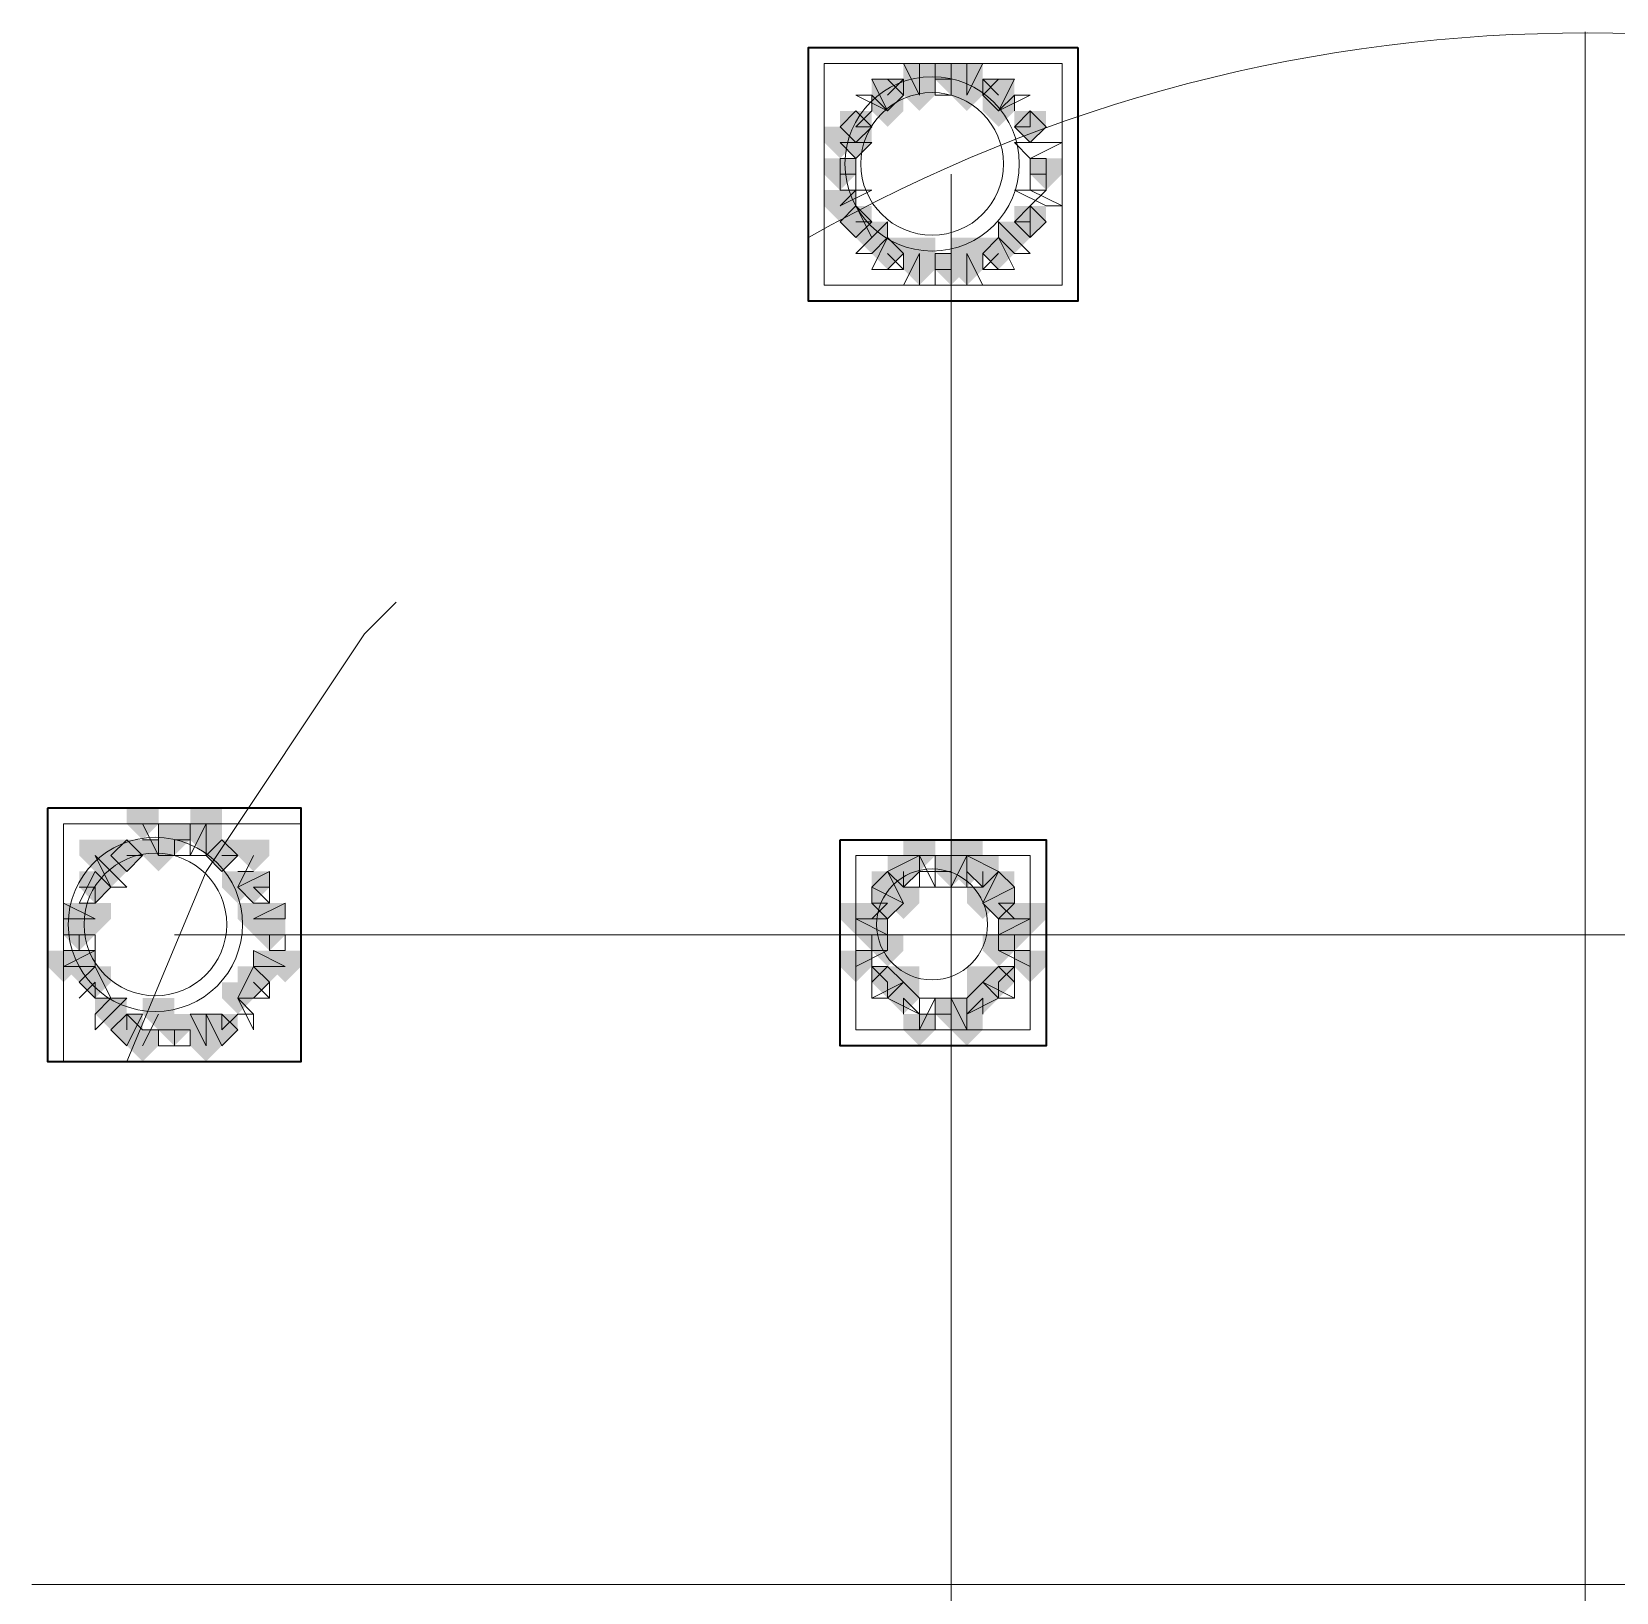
# Model space of a CAD drawing. Header units: millimetres. Extents: x 2315 to 4619, y 1334 to 1897.
# Drawn here: x 3578.02 to 3584.13, y 1541.67 to 1547.68 of the extents above; entities that cross this region are included whole.
import ezdxf

# ---------------------------------------------------------------- set-up
doc = ezdxf.new("R2010")
doc.units = ezdxf.units.MM
for name, color, linetype, true_color in [('PDF_10', 7, 'Continuous', 0x00b85c), ('PDF_AXIS', 7, 'Continuous', 0x00b85c), ('PDF_柱构件', 7, 'Continuous', 0x00b85c), ('PDF_转运站初步方案', 7, 'Continuous', 0x00b85c)]:
    doc.layers.add(name, color=color, linetype=linetype, true_color=true_color)
doc.layers.add('PDF_中心线层', color=1, linetype='Continuous')
doc.layers.add('PDF_粗实线层', color=7, linetype='Continuous')

msp = doc.modelspace()

# ---------------------------------------------------------------- hatches: boundary and pattern name
at = {"layer": 'PDF_10', "transparency": 33554559}
for points in [[(3581.5623, 1547.5601), (3581.5012, 1547.5601), (3581.5012, 1547.499), (3581.5623, 1547.4379), (3581.6234, 1547.499), (3581.6234, 1547.5601)], [(3581.5623, 1547.5601), (3581.5012, 1547.5601), (3581.5012, 1547.499), (3581.5623, 1547.4379), (3581.6234, 1547.499), (3581.6234, 1547.5601)], [(3581.318, 1547.499), (3581.2569, 1547.499), (3581.2569, 1547.4379), (3581.318, 1547.3768), (3581.3791, 1547.4379), (3581.3791, 1547.499)], [(3581.318, 1547.499), (3581.2569, 1547.499), (3581.2569, 1547.4379), (3581.318, 1547.3768), (3581.3791, 1547.4379), (3581.3791, 1547.499)], [(3581.7456, 1547.499), (3581.6845, 1547.499), (3581.6845, 1547.4379), (3581.7456, 1547.3768), (3581.8066, 1547.4379), (3581.8066, 1547.499)], [(3581.7456, 1547.499), (3581.6845, 1547.499), (3581.6845, 1547.4379), (3581.7456, 1547.3768), (3581.8066, 1547.4379), (3581.8066, 1547.499)], [(3581.1958, 1547.3768), (3581.1348, 1547.3768), (3581.1348, 1547.3157), (3581.1958, 1547.2547), (3581.2569, 1547.3157), (3581.2569, 1547.3768)], [(3581.1958, 1547.3768), (3581.1348, 1547.3768), (3581.1348, 1547.3157), (3581.1958, 1547.2547), (3581.2569, 1547.3157), (3581.2569, 1547.3768)], [(3581.8677, 1547.3768), (3581.8066, 1547.3768), (3581.8066, 1547.3157), (3581.8677, 1547.2547), (3581.9288, 1547.3157), (3581.9288, 1547.3768)], [(3581.8677, 1547.3768), (3581.8066, 1547.3768), (3581.8066, 1547.3157), (3581.8677, 1547.2547), (3581.9288, 1547.3157), (3581.9288, 1547.3768)], [(3581.1348, 1547.1936), (3581.0737, 1547.1936), (3581.0737, 1547.1325), (3581.1348, 1547.0714), (3581.1958, 1547.1325), (3581.1958, 1547.1936)], [(3581.1348, 1547.1936), (3581.0737, 1547.1936), (3581.0737, 1547.1325), (3581.1348, 1547.0714), (3581.1958, 1547.1325), (3581.1958, 1547.1936)], [(3581.9288, 1547.1936), (3581.8677, 1547.1936), (3581.8677, 1547.1325), (3581.9288, 1547.0714), (3581.9899, 1547.1325), (3581.9899, 1547.1936)], [(3581.9288, 1547.1936), (3581.8677, 1547.1936), (3581.8677, 1547.1325), (3581.9288, 1547.0714), (3581.9899, 1547.1325), (3581.9899, 1547.1936)], [(3581.1958, 1547.0103), (3581.1348, 1547.0103), (3581.1348, 1546.9493), (3581.1958, 1546.8882), (3581.2569, 1546.9493), (3581.2569, 1547.0103)], [(3581.1958, 1547.0103), (3581.1348, 1547.0103), (3581.1348, 1546.9493), (3581.1958, 1546.8882), (3581.2569, 1546.9493), (3581.2569, 1547.0103)], [(3581.8677, 1547.0103), (3581.8066, 1547.0103), (3581.8066, 1546.9493), (3581.8677, 1546.8882), (3581.9288, 1546.9493), (3581.9288, 1547.0103)], [(3581.8677, 1547.0103), (3581.8066, 1547.0103), (3581.8066, 1546.9493), (3581.8677, 1546.8882), (3581.9288, 1546.9493), (3581.9288, 1547.0103)], [(3581.318, 1546.8882), (3581.2569, 1546.8882), (3581.2569, 1546.8271), (3581.318, 1546.766), (3581.3791, 1546.8271), (3581.3791, 1546.8882)], [(3581.318, 1546.8882), (3581.2569, 1546.8882), (3581.2569, 1546.8271), (3581.318, 1546.766), (3581.3791, 1546.8271), (3581.3791, 1546.8882)], [(3581.7456, 1546.8882), (3581.6845, 1546.8882), (3581.6845, 1546.8271), (3581.7456, 1546.766), (3581.8066, 1546.8271), (3581.8066, 1546.8882)], [(3581.7456, 1546.8882), (3581.6845, 1546.8882), (3581.6845, 1546.8271), (3581.7456, 1546.766), (3581.8066, 1546.8271), (3581.8066, 1546.8882)], [(3581.5623, 1546.8271), (3581.5012, 1546.8271), (3581.5012, 1546.766), (3581.5623, 1546.7049), (3581.6234, 1546.766), (3581.6234, 1546.8271)], [(3581.5623, 1546.8271), (3581.5012, 1546.8271), (3581.5012, 1546.766), (3581.5623, 1546.7049), (3581.6234, 1546.766), (3581.6234, 1546.8271)], [(3581.5623, 1546.8271), (3581.5012, 1546.8271), (3581.5012, 1546.766), (3581.5623, 1546.7049), (3581.6234, 1546.766), (3581.6234, 1546.8271)], [(3578.5693, 1544.6282), (3578.5083, 1544.6282), (3578.5083, 1544.5671), (3578.5693, 1544.506), (3578.6304, 1544.5671), (3578.6304, 1544.6282)], [(3578.5693, 1544.6282), (3578.5083, 1544.6282), (3578.5083, 1544.5671), (3578.5693, 1544.506), (3578.6304, 1544.5671), (3578.6304, 1544.6282)], [(3578.3861, 1544.5671), (3578.325, 1544.5671), (3578.325, 1544.506), (3578.3861, 1544.4449), (3578.4472, 1544.506), (3578.4472, 1544.5671)], [(3578.3861, 1544.5671), (3578.325, 1544.5671), (3578.325, 1544.506), (3578.3861, 1544.4449), (3578.4472, 1544.506), (3578.4472, 1544.5671)], [(3578.3861, 1544.5671), (3578.325, 1544.5671), (3578.325, 1544.506), (3578.3861, 1544.4449), (3578.4472, 1544.506), (3578.4472, 1544.5671)], [(3578.7526, 1544.5671), (3578.6915, 1544.5671), (3578.6915, 1544.506), (3578.7526, 1544.4449), (3578.8137, 1544.506), (3578.8137, 1544.5671)], [(3578.7526, 1544.5671), (3578.6915, 1544.5671), (3578.6915, 1544.506), (3578.7526, 1544.4449), (3578.8137, 1544.506), (3578.8137, 1544.5671)], [(3578.7526, 1544.5671), (3578.6915, 1544.5671), (3578.6915, 1544.506), (3578.7526, 1544.4449), (3578.8137, 1544.506), (3578.8137, 1544.5671)], [(3581.3791, 1544.506), (3581.318, 1544.506), (3581.318, 1544.4449), (3581.3791, 1544.3839), (3581.4402, 1544.4449), (3581.4402, 1544.506)], [(3581.3791, 1544.506), (3581.318, 1544.506), (3581.318, 1544.4449), (3581.3791, 1544.3839), (3581.4402, 1544.4449), (3581.4402, 1544.506)], [(3581.5623, 1544.506), (3581.5012, 1544.506), (3581.5012, 1544.4449), (3581.5623, 1544.3839), (3581.6234, 1544.4449), (3581.6234, 1544.506)], [(3581.5623, 1544.506), (3581.5012, 1544.506), (3581.5012, 1544.4449), (3581.5623, 1544.3839), (3581.6234, 1544.4449), (3581.6234, 1544.506)], [(3581.6845, 1544.506), (3581.6234, 1544.506), (3581.6234, 1544.4449), (3581.6845, 1544.3839), (3581.7456, 1544.4449), (3581.7456, 1544.506)], [(3581.6845, 1544.506), (3581.6234, 1544.506), (3581.6234, 1544.4449), (3581.6845, 1544.3839), (3581.7456, 1544.4449), (3581.7456, 1544.506)], [(3578.2639, 1544.4449), (3578.2029, 1544.4449), (3578.2029, 1544.3839), (3578.2639, 1544.3228), (3578.325, 1544.3839), (3578.325, 1544.4449)], [(3578.2639, 1544.4449), (3578.2029, 1544.4449), (3578.2029, 1544.3839), (3578.2639, 1544.3228), (3578.325, 1544.3839), (3578.325, 1544.4449)], [(3578.8748, 1544.4449), (3578.8137, 1544.4449), (3578.8137, 1544.3839), (3578.8748, 1544.3228), (3578.9358, 1544.3839), (3578.9358, 1544.4449)], [(3578.8748, 1544.4449), (3578.8137, 1544.4449), (3578.8137, 1544.3839), (3578.8748, 1544.3228), (3578.9358, 1544.3839), (3578.9358, 1544.4449)], [(3581.318, 1544.3839), (3581.2569, 1544.3839), (3581.2569, 1544.3228), (3581.318, 1544.2617), (3581.3791, 1544.3228), (3581.3791, 1544.3839)], [(3581.318, 1544.3839), (3581.2569, 1544.3839), (3581.2569, 1544.3228), (3581.318, 1544.2617), (3581.3791, 1544.3228), (3581.3791, 1544.3839)], [(3581.7456, 1544.3839), (3581.6845, 1544.3839), (3581.6845, 1544.3228), (3581.7456, 1544.2617), (3581.8066, 1544.3228), (3581.8066, 1544.3839)], [(3581.7456, 1544.3839), (3581.6845, 1544.3839), (3581.6845, 1544.3228), (3581.7456, 1544.2617), (3581.8066, 1544.3228), (3581.8066, 1544.3839)], [(3578.2029, 1544.2617), (3578.1418, 1544.2617), (3578.1418, 1544.2006), (3578.2029, 1544.1395), (3578.2639, 1544.2006), (3578.2639, 1544.2617)], [(3578.2029, 1544.2617), (3578.1418, 1544.2617), (3578.1418, 1544.2006), (3578.2029, 1544.1395), (3578.2639, 1544.2006), (3578.2639, 1544.2617)], [(3578.2029, 1544.2617), (3578.1418, 1544.2617), (3578.1418, 1544.2006), (3578.2029, 1544.1395), (3578.2639, 1544.2006), (3578.2639, 1544.2617)], [(3578.9358, 1544.2617), (3578.8748, 1544.2617), (3578.8748, 1544.2006), (3578.9358, 1544.1395), (3578.9969, 1544.2006), (3578.9969, 1544.2617)], [(3578.9358, 1544.2617), (3578.8748, 1544.2617), (3578.8748, 1544.2006), (3578.9358, 1544.1395), (3578.9969, 1544.2006), (3578.9969, 1544.2617)], [(3581.2569, 1544.2617), (3581.1958, 1544.2617), (3581.1958, 1544.2006), (3581.2569, 1544.1395), (3581.318, 1544.2006), (3581.318, 1544.2617)], [(3581.2569, 1544.2617), (3581.1958, 1544.2617), (3581.1958, 1544.2006), (3581.2569, 1544.1395), (3581.318, 1544.2006), (3581.318, 1544.2617)], [(3581.2569, 1544.2617), (3581.1958, 1544.2617), (3581.1958, 1544.2006), (3581.2569, 1544.1395), (3581.318, 1544.2006), (3581.318, 1544.2617)], [(3581.8066, 1544.2617), (3581.7456, 1544.2617), (3581.7456, 1544.2006), (3581.8066, 1544.1395), (3581.8677, 1544.2006), (3581.8677, 1544.2617)], [(3581.8066, 1544.2617), (3581.7456, 1544.2617), (3581.7456, 1544.2006), (3581.8066, 1544.1395), (3581.8677, 1544.2006), (3581.8677, 1544.2617)], [(3581.8066, 1544.2617), (3581.7456, 1544.2617), (3581.7456, 1544.2006), (3581.8066, 1544.1395), (3581.8677, 1544.2006), (3581.8677, 1544.2617)], [(3578.2639, 1544.0784), (3578.2029, 1544.0784), (3578.2029, 1544.0174), (3578.2639, 1543.9563), (3578.325, 1544.0174), (3578.325, 1544.0784)], [(3578.2639, 1544.0784), (3578.2029, 1544.0784), (3578.2029, 1544.0174), (3578.2639, 1543.9563), (3578.325, 1544.0174), (3578.325, 1544.0784)], [(3578.8748, 1544.0784), (3578.8137, 1544.0784), (3578.8137, 1544.0174), (3578.8748, 1543.9563), (3578.9358, 1544.0174), (3578.9358, 1544.0784)], [(3578.8748, 1544.0784), (3578.8137, 1544.0784), (3578.8137, 1544.0174), (3578.8748, 1543.9563), (3578.9358, 1544.0174), (3578.9358, 1544.0784)], [(3581.318, 1544.0784), (3581.2569, 1544.0784), (3581.2569, 1544.0174), (3581.318, 1543.9563), (3581.3791, 1544.0174), (3581.3791, 1544.0784)], [(3581.318, 1544.0784), (3581.2569, 1544.0784), (3581.2569, 1544.0174), (3581.318, 1543.9563), (3581.3791, 1544.0174), (3581.3791, 1544.0784)], [(3581.7456, 1544.0784), (3581.6845, 1544.0784), (3581.6845, 1544.0174), (3581.7456, 1543.9563), (3581.8066, 1544.0174), (3581.8066, 1544.0784)], [(3581.7456, 1544.0784), (3581.6845, 1544.0784), (3581.6845, 1544.0174), (3581.7456, 1543.9563), (3581.8066, 1544.0174), (3581.8066, 1544.0784)], [(3581.3791, 1544.0174), (3581.318, 1544.0174), (3581.318, 1543.9563), (3581.3791, 1543.8952), (3581.4402, 1543.9563), (3581.4402, 1544.0174)], [(3581.3791, 1544.0174), (3581.318, 1544.0174), (3581.318, 1543.9563), (3581.3791, 1543.8952), (3581.4402, 1543.9563), (3581.4402, 1544.0174)], [(3581.6845, 1544.0174), (3581.6234, 1544.0174), (3581.6234, 1543.9563), (3581.6845, 1543.8952), (3581.7456, 1543.9563), (3581.7456, 1544.0174)], [(3581.6845, 1544.0174), (3581.6234, 1544.0174), (3581.6234, 1543.9563), (3581.6845, 1543.8952), (3581.7456, 1543.9563), (3581.7456, 1544.0174)], [(3581.5623, 1543.9563), (3581.5012, 1543.9563), (3581.5012, 1543.8952), (3581.5623, 1543.8341), (3581.6234, 1543.8952), (3581.6234, 1543.9563)], [(3581.5623, 1543.9563), (3581.5012, 1543.9563), (3581.5012, 1543.8952), (3581.5623, 1543.8341), (3581.6234, 1543.8952), (3581.6234, 1543.9563)], [(3578.3861, 1543.8952), (3578.325, 1543.8952), (3578.325, 1543.8341), (3578.3861, 1543.773), (3578.4472, 1543.8341), (3578.4472, 1543.8952)], [(3578.3861, 1543.8952), (3578.325, 1543.8952), (3578.325, 1543.8341), (3578.3861, 1543.773), (3578.4472, 1543.8341), (3578.4472, 1543.8952)], [(3578.5693, 1543.8952), (3578.5083, 1543.8952), (3578.5083, 1543.8341), (3578.5693, 1543.773), (3578.6304, 1543.8341), (3578.6304, 1543.8952)], [(3578.5693, 1543.8952), (3578.5083, 1543.8952), (3578.5083, 1543.8341), (3578.5693, 1543.773), (3578.6304, 1543.8341), (3578.6304, 1543.8952)], [(3578.7526, 1543.8952), (3578.6915, 1543.8952), (3578.6915, 1543.8341), (3578.7526, 1543.773), (3578.8137, 1543.8341), (3578.8137, 1543.8952)], [(3578.7526, 1543.8952), (3578.6915, 1543.8952), (3578.6915, 1543.8341), (3578.7526, 1543.773), (3578.8137, 1543.8341), (3578.8137, 1543.8952)]]:
    msp.add_hatch(color=256, dxfattribs=at).paths.add_polyline_path(points)
at = {"layer": 'PDF_柱构件', "transparency": 33554559}
for points in [[(3581.4402, 1547.5601), (3581.3791, 1547.5601), (3581.3791, 1547.499), (3581.4402, 1547.4379), (3581.5012, 1547.499), (3581.5012, 1547.5601)], [(3581.6234, 1547.5601), (3581.5623, 1547.5601), (3581.5623, 1547.499), (3581.6234, 1547.4379), (3581.6845, 1547.499), (3581.6845, 1547.5601)], [(3581.4402, 1547.499), (3581.3791, 1547.499), (3581.3791, 1547.4379), (3581.4402, 1547.3768), (3581.5012, 1547.4379), (3581.5012, 1547.499)], [(3581.6234, 1547.499), (3581.5623, 1547.499), (3581.5623, 1547.4379), (3581.6234, 1547.3768), (3581.6845, 1547.4379), (3581.6845, 1547.499)], [(3581.318, 1547.4379), (3581.2569, 1547.4379), (3581.2569, 1547.3768), (3581.318, 1547.3157), (3581.3791, 1547.3768), (3581.3791, 1547.4379)], [(3581.7456, 1547.4379), (3581.6845, 1547.4379), (3581.6845, 1547.3768), (3581.7456, 1547.3157), (3581.8066, 1547.3768), (3581.8066, 1547.4379)], [(3581.1348, 1547.3157), (3581.0737, 1547.3157), (3581.0737, 1547.2547), (3581.1348, 1547.1936), (3581.1958, 1547.2547), (3581.1958, 1547.3157)], [(3581.1958, 1547.3157), (3581.1348, 1547.3157), (3581.1348, 1547.2547), (3581.1958, 1547.1936), (3581.2569, 1547.2547), (3581.2569, 1547.3157)], [(3581.1348, 1547.0714), (3581.0737, 1547.0714), (3581.0737, 1547.0103), (3581.1348, 1546.9493), (3581.1958, 1547.0103), (3581.1958, 1547.0714)], [(3581.2569, 1546.9493), (3581.1958, 1546.9493), (3581.1958, 1546.8882), (3581.2569, 1546.8271), (3581.318, 1546.8882), (3581.318, 1546.9493)], [(3581.8066, 1546.9493), (3581.7456, 1546.9493), (3581.7456, 1546.8882), (3581.8066, 1546.8271), (3581.8677, 1546.8882), (3581.8677, 1546.9493)], [(3581.4402, 1546.8882), (3581.3791, 1546.8882), (3581.3791, 1546.8271), (3581.4402, 1546.766), (3581.5012, 1546.8271), (3581.5012, 1546.8882)], [(3581.6234, 1546.8882), (3581.5623, 1546.8882), (3581.5623, 1546.8271), (3581.6234, 1546.766), (3581.6845, 1546.8271), (3581.6845, 1546.8882)], [(3581.4402, 1546.8271), (3581.3791, 1546.8271), (3581.3791, 1546.766), (3581.4402, 1546.7049), (3581.5012, 1546.766), (3581.5012, 1546.8271)], [(3581.6234, 1546.8271), (3581.5623, 1546.8271), (3581.5623, 1546.766), (3581.6234, 1546.7049), (3581.6845, 1546.766), (3581.6845, 1546.8271)], [(3578.4472, 1544.6893), (3578.3861, 1544.6893), (3578.3861, 1544.6282), (3578.4472, 1544.5671), (3578.5083, 1544.6282), (3578.5083, 1544.6893)], [(3578.6915, 1544.6893), (3578.6304, 1544.6893), (3578.6304, 1544.6282), (3578.6915, 1544.5671), (3578.7526, 1544.6282), (3578.7526, 1544.6893)], [(3578.6915, 1544.6282), (3578.6304, 1544.6282), (3578.6304, 1544.5671), (3578.6915, 1544.506), (3578.7526, 1544.5671), (3578.7526, 1544.6282)], [(3578.2639, 1544.5671), (3578.2029, 1544.5671), (3578.2029, 1544.506), (3578.2639, 1544.4449), (3578.325, 1544.506), (3578.325, 1544.5671)], [(3578.5083, 1544.5671), (3578.4472, 1544.5671), (3578.4472, 1544.506), (3578.5083, 1544.4449), (3578.5693, 1544.506), (3578.5693, 1544.5671)], [(3578.8748, 1544.5671), (3578.8137, 1544.5671), (3578.8137, 1544.506), (3578.8748, 1544.4449), (3578.9358, 1544.506), (3578.9358, 1544.5671)], [(3581.4402, 1544.5671), (3581.3791, 1544.5671), (3581.3791, 1544.506), (3581.4402, 1544.4449), (3581.5012, 1544.506), (3581.5012, 1544.5671)], [(3581.6234, 1544.5671), (3581.5623, 1544.5671), (3581.5623, 1544.506), (3581.6234, 1544.4449), (3581.6845, 1544.506), (3581.6845, 1544.5671)], [(3578.325, 1544.506), (3578.2639, 1544.506), (3578.2639, 1544.4449), (3578.325, 1544.3839), (3578.3861, 1544.4449), (3578.3861, 1544.506)], [(3581.6234, 1544.506), (3581.5623, 1544.506), (3581.5623, 1544.4449), (3581.6234, 1544.3839), (3581.6845, 1544.4449), (3581.6845, 1544.506)], [(3578.8137, 1544.4449), (3578.7526, 1544.4449), (3578.7526, 1544.3839), (3578.8137, 1544.3228), (3578.8748, 1544.3839), (3578.8748, 1544.4449)], [(3581.318, 1544.4449), (3581.2569, 1544.4449), (3581.2569, 1544.3839), (3581.318, 1544.3228), (3581.3791, 1544.3839), (3581.3791, 1544.4449)], [(3581.7456, 1544.4449), (3581.6845, 1544.4449), (3581.6845, 1544.3839), (3581.7456, 1544.3228), (3581.8066, 1544.3839), (3581.8066, 1544.4449)], [(3581.3791, 1544.3839), (3581.318, 1544.3839), (3581.318, 1544.3228), (3581.3791, 1544.2617), (3581.4402, 1544.3228), (3581.4402, 1544.3839)], [(3581.6845, 1544.3839), (3581.6234, 1544.3839), (3581.6234, 1544.3228), (3581.6845, 1544.2617), (3581.7456, 1544.3228), (3581.7456, 1544.3839)], [(3578.2029, 1544.3228), (3578.1418, 1544.3228), (3578.1418, 1544.2617), (3578.2029, 1544.2006), (3578.2639, 1544.2617), (3578.2639, 1544.3228)], [(3578.2639, 1544.3228), (3578.2029, 1544.3228), (3578.2029, 1544.2617), (3578.2639, 1544.2006), (3578.325, 1544.2617), (3578.325, 1544.3228)], [(3578.8748, 1544.3228), (3578.8137, 1544.3228), (3578.8137, 1544.2617), (3578.8748, 1544.2006), (3578.9358, 1544.2617), (3578.9358, 1544.3228)], [(3578.9358, 1544.3228), (3578.8748, 1544.3228), (3578.8748, 1544.2617), (3578.9358, 1544.2006), (3578.9969, 1544.2617), (3578.9969, 1544.3228)], [(3581.1958, 1544.3228), (3581.1348, 1544.3228), (3581.1348, 1544.2617), (3581.1958, 1544.2006), (3581.2569, 1544.2617), (3581.2569, 1544.3228)], [(3581.2569, 1544.3228), (3581.1958, 1544.3228), (3581.1958, 1544.2617), (3581.2569, 1544.2006), (3581.318, 1544.2617), (3581.318, 1544.3228)], [(3581.8066, 1544.3228), (3581.7456, 1544.3228), (3581.7456, 1544.2617), (3581.8066, 1544.2006), (3581.8677, 1544.2617), (3581.8677, 1544.3228)], [(3581.8677, 1544.3228), (3581.8066, 1544.3228), (3581.8066, 1544.2617), (3581.8677, 1544.2006), (3581.9288, 1544.2617), (3581.9288, 1544.3228)], [(3581.318, 1544.2006), (3581.2569, 1544.2006), (3581.2569, 1544.1395), (3581.318, 1544.0784), (3581.3791, 1544.1395), (3581.3791, 1544.2006)], [(3581.7456, 1544.2006), (3581.6845, 1544.2006), (3581.6845, 1544.1395), (3581.7456, 1544.0784), (3581.8066, 1544.1395), (3581.8066, 1544.2006)], [(3578.1418, 1544.1395), (3578.0807, 1544.1395), (3578.0807, 1544.0784), (3578.1418, 1544.0174), (3578.2029, 1544.0784), (3578.2029, 1544.1395)], [(3578.2029, 1544.1395), (3578.1418, 1544.1395), (3578.1418, 1544.0784), (3578.2029, 1544.0174), (3578.2639, 1544.0784), (3578.2639, 1544.1395)], [(3578.9358, 1544.1395), (3578.8748, 1544.1395), (3578.8748, 1544.0784), (3578.9358, 1544.0174), (3578.9969, 1544.0784), (3578.9969, 1544.1395)], [(3578.9969, 1544.1395), (3578.9358, 1544.1395), (3578.9358, 1544.0784), (3578.9969, 1544.0174), (3579.058, 1544.0784), (3579.058, 1544.1395)], [(3581.1958, 1544.1395), (3581.1348, 1544.1395), (3581.1348, 1544.0784), (3581.1958, 1544.0174), (3581.2569, 1544.0784), (3581.2569, 1544.1395)], [(3581.8677, 1544.1395), (3581.8066, 1544.1395), (3581.8066, 1544.0784), (3581.8677, 1544.0174), (3581.9288, 1544.0784), (3581.9288, 1544.1395)], [(3581.3791, 1544.0784), (3581.318, 1544.0784), (3581.318, 1544.0174), (3581.3791, 1543.9563), (3581.4402, 1544.0174), (3581.4402, 1544.0784)], [(3581.6845, 1544.0784), (3581.6234, 1544.0784), (3581.6234, 1544.0174), (3581.6845, 1543.9563), (3581.7456, 1544.0174), (3581.7456, 1544.0784)], [(3578.8137, 1544.0174), (3578.7526, 1544.0174), (3578.7526, 1543.9563), (3578.8137, 1543.8952), (3578.8748, 1543.9563), (3578.8748, 1544.0174)], [(3578.325, 1543.9563), (3578.2639, 1543.9563), (3578.2639, 1543.8952), (3578.325, 1543.8341), (3578.3861, 1543.8952), (3578.3861, 1543.9563)], [(3578.5083, 1543.9563), (3578.4472, 1543.9563), (3578.4472, 1543.8952), (3578.5083, 1543.8341), (3578.5693, 1543.8952), (3578.5693, 1543.9563)], [(3581.6234, 1543.9563), (3581.5623, 1543.9563), (3581.5623, 1543.8952), (3581.6234, 1543.8341), (3581.6845, 1543.8952), (3581.6845, 1543.9563)], [(3578.6915, 1543.8952), (3578.6304, 1543.8952), (3578.6304, 1543.8341), (3578.6915, 1543.773), (3578.7526, 1543.8341), (3578.7526, 1543.8952)], [(3581.4402, 1543.8952), (3581.3791, 1543.8952), (3581.3791, 1543.8341), (3581.4402, 1543.773), (3581.5012, 1543.8341), (3581.5012, 1543.8952)], [(3581.6234, 1543.8952), (3581.5623, 1543.8952), (3581.5623, 1543.8341), (3581.6234, 1543.773), (3581.6845, 1543.8341), (3581.6845, 1543.8952)], [(3578.4472, 1543.8341), (3578.3861, 1543.8341), (3578.3861, 1543.773), (3578.4472, 1543.712), (3578.5083, 1543.773), (3578.5083, 1543.8341)], [(3578.6915, 1543.8341), (3578.6304, 1543.8341), (3578.6304, 1543.773), (3578.6915, 1543.712), (3578.7526, 1543.773), (3578.7526, 1543.8341)]]:
    msp.add_hatch(color=256, dxfattribs=at).paths.add_polyline_path(points)
at = {"layer": 'PDF_转运站初步方案', "transparency": 33554559}
for points in [[(3581.5623, 1547.5601), (3581.5012, 1547.5601), (3581.5012, 1547.499), (3581.5623, 1547.4379), (3581.6234, 1547.499), (3581.6234, 1547.5601)], [(3581.5623, 1547.5601), (3581.5012, 1547.5601), (3581.5012, 1547.499), (3581.5623, 1547.4379), (3581.6234, 1547.499), (3581.6234, 1547.5601)], [(3581.318, 1547.499), (3581.2569, 1547.499), (3581.2569, 1547.4379), (3581.318, 1547.3768), (3581.3791, 1547.4379), (3581.3791, 1547.499)], [(3581.318, 1547.499), (3581.2569, 1547.499), (3581.2569, 1547.4379), (3581.318, 1547.3768), (3581.3791, 1547.4379), (3581.3791, 1547.499)], [(3581.7456, 1547.499), (3581.6845, 1547.499), (3581.6845, 1547.4379), (3581.7456, 1547.3768), (3581.8066, 1547.4379), (3581.8066, 1547.499)], [(3581.7456, 1547.499), (3581.6845, 1547.499), (3581.6845, 1547.4379), (3581.7456, 1547.3768), (3581.8066, 1547.4379), (3581.8066, 1547.499)], [(3581.1958, 1547.3768), (3581.1348, 1547.3768), (3581.1348, 1547.3157), (3581.1958, 1547.2547), (3581.2569, 1547.3157), (3581.2569, 1547.3768)], [(3581.1958, 1547.3768), (3581.1348, 1547.3768), (3581.1348, 1547.3157), (3581.1958, 1547.2547), (3581.2569, 1547.3157), (3581.2569, 1547.3768)], [(3581.8677, 1547.3768), (3581.8066, 1547.3768), (3581.8066, 1547.3157), (3581.8677, 1547.2547), (3581.9288, 1547.3157), (3581.9288, 1547.3768)], [(3581.8677, 1547.3768), (3581.8066, 1547.3768), (3581.8066, 1547.3157), (3581.8677, 1547.2547), (3581.9288, 1547.3157), (3581.9288, 1547.3768)], [(3581.1348, 1547.1936), (3581.0737, 1547.1936), (3581.0737, 1547.1325), (3581.1348, 1547.0714), (3581.1958, 1547.1325), (3581.1958, 1547.1936)], [(3581.1348, 1547.1936), (3581.0737, 1547.1936), (3581.0737, 1547.1325), (3581.1348, 1547.0714), (3581.1958, 1547.1325), (3581.1958, 1547.1936)], [(3581.9288, 1547.1936), (3581.8677, 1547.1936), (3581.8677, 1547.1325), (3581.9288, 1547.0714), (3581.9899, 1547.1325), (3581.9899, 1547.1936)], [(3581.9288, 1547.1936), (3581.8677, 1547.1936), (3581.8677, 1547.1325), (3581.9288, 1547.0714), (3581.9899, 1547.1325), (3581.9899, 1547.1936)], [(3581.1958, 1547.0103), (3581.1348, 1547.0103), (3581.1348, 1546.9493), (3581.1958, 1546.8882), (3581.2569, 1546.9493), (3581.2569, 1547.0103)], [(3581.1958, 1547.0103), (3581.1348, 1547.0103), (3581.1348, 1546.9493), (3581.1958, 1546.8882), (3581.2569, 1546.9493), (3581.2569, 1547.0103)], [(3581.8677, 1547.0103), (3581.8066, 1547.0103), (3581.8066, 1546.9493), (3581.8677, 1546.8882), (3581.9288, 1546.9493), (3581.9288, 1547.0103)], [(3581.8677, 1547.0103), (3581.8066, 1547.0103), (3581.8066, 1546.9493), (3581.8677, 1546.8882), (3581.9288, 1546.9493), (3581.9288, 1547.0103)], [(3581.318, 1546.8882), (3581.2569, 1546.8882), (3581.2569, 1546.8271), (3581.318, 1546.766), (3581.3791, 1546.8271), (3581.3791, 1546.8882)], [(3581.318, 1546.8882), (3581.2569, 1546.8882), (3581.2569, 1546.8271), (3581.318, 1546.766), (3581.3791, 1546.8271), (3581.3791, 1546.8882)], [(3581.7456, 1546.8882), (3581.6845, 1546.8882), (3581.6845, 1546.8271), (3581.7456, 1546.766), (3581.8066, 1546.8271), (3581.8066, 1546.8882)], [(3581.7456, 1546.8882), (3581.6845, 1546.8882), (3581.6845, 1546.8271), (3581.7456, 1546.766), (3581.8066, 1546.8271), (3581.8066, 1546.8882)], [(3581.5623, 1546.8271), (3581.5012, 1546.8271), (3581.5012, 1546.766), (3581.5623, 1546.7049), (3581.6234, 1546.766), (3581.6234, 1546.8271)], [(3581.5623, 1546.8271), (3581.5012, 1546.8271), (3581.5012, 1546.766), (3581.5623, 1546.7049), (3581.6234, 1546.766), (3581.6234, 1546.8271)], [(3578.5693, 1544.6282), (3578.5083, 1544.6282), (3578.5083, 1544.5671), (3578.5693, 1544.506), (3578.6304, 1544.5671), (3578.6304, 1544.6282)], [(3578.5693, 1544.6282), (3578.5083, 1544.6282), (3578.5083, 1544.5671), (3578.5693, 1544.506), (3578.6304, 1544.5671), (3578.6304, 1544.6282)], [(3578.3861, 1544.5671), (3578.325, 1544.5671), (3578.325, 1544.506), (3578.3861, 1544.4449), (3578.4472, 1544.506), (3578.4472, 1544.5671)], [(3578.3861, 1544.5671), (3578.325, 1544.5671), (3578.325, 1544.506), (3578.3861, 1544.4449), (3578.4472, 1544.506), (3578.4472, 1544.5671)], [(3578.7526, 1544.5671), (3578.6915, 1544.5671), (3578.6915, 1544.506), (3578.7526, 1544.4449), (3578.8137, 1544.506), (3578.8137, 1544.5671)], [(3578.7526, 1544.5671), (3578.6915, 1544.5671), (3578.6915, 1544.506), (3578.7526, 1544.4449), (3578.8137, 1544.506), (3578.8137, 1544.5671)], [(3581.3791, 1544.506), (3581.318, 1544.506), (3581.318, 1544.4449), (3581.3791, 1544.3839), (3581.4402, 1544.4449), (3581.4402, 1544.506)], [(3581.3791, 1544.506), (3581.318, 1544.506), (3581.318, 1544.4449), (3581.3791, 1544.3839), (3581.4402, 1544.4449), (3581.4402, 1544.506)], [(3581.5623, 1544.506), (3581.5012, 1544.506), (3581.5012, 1544.4449), (3581.5623, 1544.3839), (3581.6234, 1544.4449), (3581.6234, 1544.506)], [(3581.5623, 1544.506), (3581.5012, 1544.506), (3581.5012, 1544.4449), (3581.5623, 1544.3839), (3581.6234, 1544.4449), (3581.6234, 1544.506)], [(3581.6845, 1544.506), (3581.6234, 1544.506), (3581.6234, 1544.4449), (3581.6845, 1544.3839), (3581.7456, 1544.4449), (3581.7456, 1544.506)], [(3581.6845, 1544.506), (3581.6234, 1544.506), (3581.6234, 1544.4449), (3581.6845, 1544.3839), (3581.7456, 1544.4449), (3581.7456, 1544.506)], [(3578.2639, 1544.4449), (3578.2029, 1544.4449), (3578.2029, 1544.3839), (3578.2639, 1544.3228), (3578.325, 1544.3839), (3578.325, 1544.4449)], [(3578.2639, 1544.4449), (3578.2029, 1544.4449), (3578.2029, 1544.3839), (3578.2639, 1544.3228), (3578.325, 1544.3839), (3578.325, 1544.4449)], [(3578.8748, 1544.4449), (3578.8137, 1544.4449), (3578.8137, 1544.3839), (3578.8748, 1544.3228), (3578.9358, 1544.3839), (3578.9358, 1544.4449)], [(3578.8748, 1544.4449), (3578.8137, 1544.4449), (3578.8137, 1544.3839), (3578.8748, 1544.3228), (3578.9358, 1544.3839), (3578.9358, 1544.4449)], [(3581.318, 1544.3839), (3581.2569, 1544.3839), (3581.2569, 1544.3228), (3581.318, 1544.2617), (3581.3791, 1544.3228), (3581.3791, 1544.3839)], [(3581.318, 1544.3839), (3581.2569, 1544.3839), (3581.2569, 1544.3228), (3581.318, 1544.2617), (3581.3791, 1544.3228), (3581.3791, 1544.3839)], [(3581.7456, 1544.3839), (3581.6845, 1544.3839), (3581.6845, 1544.3228), (3581.7456, 1544.2617), (3581.8066, 1544.3228), (3581.8066, 1544.3839)], [(3581.7456, 1544.3839), (3581.6845, 1544.3839), (3581.6845, 1544.3228), (3581.7456, 1544.2617), (3581.8066, 1544.3228), (3581.8066, 1544.3839)], [(3578.2029, 1544.2617), (3578.1418, 1544.2617), (3578.1418, 1544.2006), (3578.2029, 1544.1395), (3578.2639, 1544.2006), (3578.2639, 1544.2617)], [(3578.2029, 1544.2617), (3578.1418, 1544.2617), (3578.1418, 1544.2006), (3578.2029, 1544.1395), (3578.2639, 1544.2006), (3578.2639, 1544.2617)], [(3578.9358, 1544.2617), (3578.8748, 1544.2617), (3578.8748, 1544.2006), (3578.9358, 1544.1395), (3578.9969, 1544.2006), (3578.9969, 1544.2617)], [(3578.9358, 1544.2617), (3578.8748, 1544.2617), (3578.8748, 1544.2006), (3578.9358, 1544.1395), (3578.9969, 1544.2006), (3578.9969, 1544.2617)], [(3581.2569, 1544.2617), (3581.1958, 1544.2617), (3581.1958, 1544.2006), (3581.2569, 1544.1395), (3581.318, 1544.2006), (3581.318, 1544.2617)], [(3581.2569, 1544.2617), (3581.1958, 1544.2617), (3581.1958, 1544.2006), (3581.2569, 1544.1395), (3581.318, 1544.2006), (3581.318, 1544.2617)], [(3581.8066, 1544.2617), (3581.7456, 1544.2617), (3581.7456, 1544.2006), (3581.8066, 1544.1395), (3581.8677, 1544.2006), (3581.8677, 1544.2617)], [(3581.8066, 1544.2617), (3581.7456, 1544.2617), (3581.7456, 1544.2006), (3581.8066, 1544.1395), (3581.8677, 1544.2006), (3581.8677, 1544.2617)], [(3578.2639, 1544.0784), (3578.2029, 1544.0784), (3578.2029, 1544.0174), (3578.2639, 1543.9563), (3578.325, 1544.0174), (3578.325, 1544.0784)], [(3578.2639, 1544.0784), (3578.2029, 1544.0784), (3578.2029, 1544.0174), (3578.2639, 1543.9563), (3578.325, 1544.0174), (3578.325, 1544.0784)], [(3578.8748, 1544.0784), (3578.8137, 1544.0784), (3578.8137, 1544.0174), (3578.8748, 1543.9563), (3578.9358, 1544.0174), (3578.9358, 1544.0784)], [(3578.8748, 1544.0784), (3578.8137, 1544.0784), (3578.8137, 1544.0174), (3578.8748, 1543.9563), (3578.9358, 1544.0174), (3578.9358, 1544.0784)], [(3581.318, 1544.0784), (3581.2569, 1544.0784), (3581.2569, 1544.0174), (3581.318, 1543.9563), (3581.3791, 1544.0174), (3581.3791, 1544.0784)], [(3581.318, 1544.0784), (3581.2569, 1544.0784), (3581.2569, 1544.0174), (3581.318, 1543.9563), (3581.3791, 1544.0174), (3581.3791, 1544.0784)], [(3581.7456, 1544.0784), (3581.6845, 1544.0784), (3581.6845, 1544.0174), (3581.7456, 1543.9563), (3581.8066, 1544.0174), (3581.8066, 1544.0784)], [(3581.7456, 1544.0784), (3581.6845, 1544.0784), (3581.6845, 1544.0174), (3581.7456, 1543.9563), (3581.8066, 1544.0174), (3581.8066, 1544.0784)], [(3581.3791, 1544.0174), (3581.318, 1544.0174), (3581.318, 1543.9563), (3581.3791, 1543.8952), (3581.4402, 1543.9563), (3581.4402, 1544.0174)], [(3581.3791, 1544.0174), (3581.318, 1544.0174), (3581.318, 1543.9563), (3581.3791, 1543.8952), (3581.4402, 1543.9563), (3581.4402, 1544.0174)], [(3581.6845, 1544.0174), (3581.6234, 1544.0174), (3581.6234, 1543.9563), (3581.6845, 1543.8952), (3581.7456, 1543.9563), (3581.7456, 1544.0174)], [(3581.6845, 1544.0174), (3581.6234, 1544.0174), (3581.6234, 1543.9563), (3581.6845, 1543.8952), (3581.7456, 1543.9563), (3581.7456, 1544.0174)], [(3581.5623, 1543.9563), (3581.5012, 1543.9563), (3581.5012, 1543.8952), (3581.5623, 1543.8341), (3581.6234, 1543.8952), (3581.6234, 1543.9563)], [(3581.5623, 1543.9563), (3581.5012, 1543.9563), (3581.5012, 1543.8952), (3581.5623, 1543.8341), (3581.6234, 1543.8952), (3581.6234, 1543.9563)], [(3578.3861, 1543.8952), (3578.325, 1543.8952), (3578.325, 1543.8341), (3578.3861, 1543.773), (3578.4472, 1543.8341), (3578.4472, 1543.8952)], [(3578.3861, 1543.8952), (3578.325, 1543.8952), (3578.325, 1543.8341), (3578.3861, 1543.773), (3578.4472, 1543.8341), (3578.4472, 1543.8952)], [(3578.5693, 1543.8952), (3578.5083, 1543.8952), (3578.5083, 1543.8341), (3578.5693, 1543.773), (3578.6304, 1543.8341), (3578.6304, 1543.8952)], [(3578.5693, 1543.8952), (3578.5083, 1543.8952), (3578.5083, 1543.8341), (3578.5693, 1543.773), (3578.6304, 1543.8341), (3578.6304, 1543.8952)], [(3578.7526, 1543.8952), (3578.6915, 1543.8952), (3578.6915, 1543.8341), (3578.7526, 1543.773), (3578.8137, 1543.8341), (3578.8137, 1543.8952)], [(3578.7526, 1543.8952), (3578.6915, 1543.8952), (3578.6915, 1543.8341), (3578.7526, 1543.773), (3578.8137, 1543.8341), (3578.8137, 1543.8952)]]:
    msp.add_hatch(color=256, dxfattribs=at).paths.add_polyline_path(points)

# ---------------------------------------------------------------- linework, layer by layer
at = {"layer": 'PDF_10', "lineweight": 18}
for points in [[(3581.5623, 1547.5601), (3581.5623, 1547.499), (3581.5012, 1547.499)], [(3581.3791, 1547.499), (3581.318, 1547.4379)], [(3581.3791, 1547.4379), (3581.318, 1547.499)], [(3581.7456, 1547.4379), (3581.6845, 1547.499)], [(3581.6845, 1547.4379), (3581.7456, 1547.499)], [(3581.2569, 1547.3768), (3581.1958, 1547.3157), (3581.2569, 1547.3157)], [(3581.8066, 1547.3157), (3581.8677, 1547.3157), (3581.8677, 1547.3768)], [(3581.1348, 1547.1936), (3581.1348, 1547.0714)], [(3581.9288, 1547.0714), (3581.9288, 1547.1936)], [(3581.1958, 1547.1325), (3581.1348, 1547.1325)], [(3581.8677, 1547.1325), (3581.9288, 1547.1325)], [(3581.1958, 1547.0103), (3581.2569, 1546.8882)], [(3581.8677, 1546.8882), (3581.8677, 1547.0103)], [(3581.2569, 1546.9493), (3581.1958, 1546.9493)], [(3581.8066, 1546.9493), (3581.8677, 1546.9493)], [(3581.318, 1546.8271), (3581.3791, 1546.766)], [(3581.3791, 1546.8271), (3581.318, 1546.766)], [(3581.6845, 1546.766), (3581.7456, 1546.8271)], [(3581.6845, 1546.8271), (3581.7456, 1546.766)], [(3581.5012, 1546.766), (3581.5623, 1546.766)], [(3578.5693, 1544.506), (3578.5693, 1544.5671), (3578.6304, 1544.5671)], [(3578.3861, 1544.506), (3578.4472, 1544.506)], [(3578.7526, 1544.506), (3578.8137, 1544.506)], [(3581.5012, 1544.4449), (3581.5623, 1544.4449), (3581.5623, 1544.506)], [(3581.3791, 1544.4449), (3581.3791, 1544.3839), (3581.4402, 1544.4449)], [(3581.6234, 1544.4449), (3581.6845, 1544.3839), (3581.6845, 1544.4449)], [(3578.2639, 1544.3228), (3578.2639, 1544.3839), (3578.2029, 1544.3839)], [(3578.9358, 1544.3839), (3578.8748, 1544.3839), (3578.9358, 1544.3228)], [(3581.2569, 1544.2617), (3581.318, 1544.3228), (3581.2569, 1544.3228)], [(3581.8066, 1544.3228), (3581.7456, 1544.3228), (3581.8066, 1544.2617)], [(3578.2029, 1544.1395), (3578.2029, 1544.2006)], [(3578.9969, 1544.2006), (3578.9358, 1544.2006), (3578.9358, 1544.1395)], [(3581.2569, 1544.1395), (3581.2569, 1544.2006)], [(3581.8066, 1544.2006), (3581.8066, 1544.1395)], [(3581.318, 1544.0174), (3581.2569, 1544.0784)], [(3581.318, 1544.0784), (3581.2569, 1544.0174)], [(3581.8066, 1544.0784), (3581.7456, 1544.0174)], [(3581.7456, 1544.0784), (3581.8066, 1544.0174)], [(3578.2639, 1543.9563), (3578.2639, 1544.0174), (3578.2029, 1543.9563)], [(3578.9358, 1544.0174), (3578.8748, 1543.9563)], [(3578.8748, 1544.0174), (3578.9358, 1543.9563)], [(3581.4402, 1543.8952), (3581.3791, 1543.9563), (3581.3791, 1543.8952)], [(3581.5623, 1543.9563), (3581.5623, 1543.8952), (3581.5012, 1543.8952)], [(3581.6845, 1543.8952), (3581.6845, 1543.9563), (3581.6234, 1543.8952)], [(3578.4472, 1543.8341), (3578.3861, 1543.8952), (3578.3861, 1543.8341)], [(3578.8137, 1543.8952), (3578.7526, 1543.8341), (3578.7526, 1543.8952)], [(3578.6304, 1543.8341), (3578.5693, 1543.8341), (3578.5693, 1543.773)]]:
    msp.add_lwpolyline(points, dxfattribs=at)
at = {"layer": 'PDF_AXIS', "lineweight": 18}
for points in [[(3581.9899, 1547.5601), (3581.9899, 1546.7049), (3581.0737, 1546.7049), (3581.0737, 1547.5601)], [(3578.1418, 1544.6282), (3578.1418, 1543.712), (3579.058, 1543.712), (3579.058, 1544.6282)], [(3581.1958, 1544.506), (3581.1958, 1543.8341), (3581.8677, 1543.8341), (3581.8677, 1544.506)]]:
    msp.add_lwpolyline(points, close=True, dxfattribs=at)
at = {"layer": 'PDF_中心线层', "color": 112, "lineweight": 18, "true_color": 0x00b85c}
msp.add_lwpolyline([(3584.0056, 1535.6493), (3584.0056, 1547.6822)], close=True, dxfattribs=at)
for points in [[(3581.5623, 1547.1325), (3581.5623, 1536.199)], [(3579.4245, 1545.4833), (3579.3023, 1545.3611), (3578.6915, 1544.4449), (3578.3861, 1543.712)], [(3578.5693, 1544.2006), (3589.5029, 1544.2006)], [(3590.0526, 1541.6963), (3578.0196, 1541.6963), (3590.0526, 1541.6963)]]:
    msp.add_lwpolyline(points, dxfattribs=at)
msp.add_arc((3584.0006, 1541.6248), 6.0524, 0.6771, 119.58331, dxfattribs=at)
at = {"layer": 'PDF_柱构件', "lineweight": 18}
for points in [[(3581.4402, 1547.5601), (3581.4402, 1547.4379), (3581.3791, 1547.5601)], [(3581.5623, 1547.4379), (3581.5012, 1547.4379), (3581.5012, 1547.5601), (3581.5623, 1547.5601)], [(3581.6845, 1547.5601), (3581.6234, 1547.4379), (3581.6234, 1547.5601)], [(3581.3791, 1547.4379), (3581.318, 1547.3768), (3581.2569, 1547.499), (3581.3791, 1547.499)], [(3581.7456, 1547.3768), (3581.6845, 1547.4379), (3581.6845, 1547.499), (3581.8066, 1547.499)], [(3581.8677, 1547.4379), (3581.7456, 1547.3768), (3581.8066, 1547.4379)], [(3581.2569, 1547.3157), (3581.1958, 1547.2547), (3581.1348, 1547.3157), (3581.1958, 1547.3768)], [(3581.8677, 1547.2547), (3581.8066, 1547.3157), (3581.8677, 1547.3768), (3581.9288, 1547.3157)], [(3581.1348, 1547.2547), (3581.2569, 1547.2547), (3581.1958, 1547.1936)], [(3581.9899, 1547.2547), (3581.8677, 1547.1936), (3581.8066, 1547.2547), (3581.9288, 1547.2547)], [(3581.1958, 1547.1936), (3581.1958, 1547.0714), (3581.1348, 1547.0714), (3581.1348, 1547.1936)], [(3581.8677, 1547.0714), (3581.8677, 1547.1936), (3581.9288, 1547.1936), (3581.9288, 1547.0714)], [(3581.1348, 1547.0103), (3581.1958, 1547.0714), (3581.2569, 1547.0714)], [(3581.9288, 1547.0103), (3581.8066, 1547.0714), (3581.8677, 1547.0714), (3581.9899, 1547.0103)], [(3581.1958, 1547.0103), (3581.2569, 1546.9493), (3581.1958, 1546.8882), (3581.1348, 1546.9493)], [(3581.8066, 1546.9493), (3581.8677, 1547.0103), (3581.9288, 1546.9493), (3581.8677, 1546.8882)], [(3581.1958, 1546.8271), (3581.318, 1546.9493), (3581.318, 1546.8882), (3581.2569, 1546.8271)], [(3581.8066, 1546.8271), (3581.7456, 1546.8882), (3581.7456, 1546.9493), (3581.8677, 1546.8271)], [(3581.318, 1546.8882), (3581.3791, 1546.8271), (3581.3791, 1546.766), (3581.2569, 1546.766)], [(3581.6845, 1546.8271), (3581.7456, 1546.8882), (3581.8066, 1546.766), (3581.6845, 1546.766)], [(3581.3791, 1546.7049), (3581.4402, 1546.8271), (3581.4402, 1546.7049)], [(3581.5012, 1546.8271), (3581.5623, 1546.8271), (3581.5623, 1546.7049), (3581.5012, 1546.7049)], [(3581.6234, 1546.7049), (3581.6234, 1546.8271), (3581.6845, 1546.7049)], [(3578.4472, 1544.6282), (3578.5083, 1544.506)], [(3578.5083, 1544.506), (3578.6304, 1544.506), (3578.6304, 1544.6282), (3578.5083, 1544.6282)], [(3578.6915, 1544.6282), (3578.6304, 1544.506), (3578.6915, 1544.506)], [(3578.3861, 1544.4449), (3578.4472, 1544.506), (3578.3861, 1544.5671), (3578.325, 1544.506)], [(3578.6915, 1544.506), (3578.7526, 1544.4449), (3578.8137, 1544.506), (3578.7526, 1544.5671)], [(3578.2639, 1544.506), (3578.325, 1544.3839), (3578.3861, 1544.3839)], [(3578.8748, 1544.506), (3578.8137, 1544.3839)], [(3581.3791, 1544.3839), (3581.4402, 1544.3839), (3581.4402, 1544.506), (3581.318, 1544.4449)], [(3581.4402, 1544.506), (3581.4402, 1544.3839), (3581.5012, 1544.3839)], [(3581.5012, 1544.3839), (3581.5623, 1544.3839), (3581.5623, 1544.506), (3581.5012, 1544.506)], [(3581.6234, 1544.506), (3581.5623, 1544.3839), (3581.6234, 1544.3839)], [(3581.6234, 1544.3839), (3581.6845, 1544.3839), (3581.7456, 1544.4449), (3581.6234, 1544.506)], [(3578.2639, 1544.3228), (3578.325, 1544.3839), (3578.2639, 1544.4449), (3578.2029, 1544.3228)], [(3578.8137, 1544.3839), (3578.8748, 1544.3228), (3578.9358, 1544.3228), (3578.9358, 1544.4449)], [(3581.2569, 1544.3839), (3581.3791, 1544.3228), (3581.318, 1544.4449)], [(3581.7456, 1544.4449), (3581.6845, 1544.3228), (3581.8066, 1544.3839)], [(3581.318, 1544.2617), (3581.3791, 1544.3228), (3581.2569, 1544.3839), (3581.2569, 1544.3228)], [(3581.6845, 1544.3228), (3581.7456, 1544.2617), (3581.8066, 1544.3228), (3581.8066, 1544.3839)], [(3578.1418, 1544.2617), (3578.2639, 1544.2617), (3578.1418, 1544.3228)], [(3578.9969, 1544.3228), (3578.8748, 1544.2617), (3578.9969, 1544.2617)], [(3581.1958, 1544.2617), (3581.318, 1544.2006), (3581.318, 1544.2617)], [(3581.8677, 1544.2617), (3581.7456, 1544.2617), (3581.7456, 1544.2006)], [(3578.2639, 1544.1395), (3578.2639, 1544.2006), (3578.1418, 1544.2006), (3578.1418, 1544.1395)], [(3578.9358, 1544.2006), (3578.9358, 1544.1395), (3578.9969, 1544.1395), (3578.9969, 1544.2006)], [(3581.318, 1544.1395), (3581.318, 1544.2006), (3581.1958, 1544.2006), (3581.1958, 1544.1395)], [(3581.7456, 1544.2006), (3581.7456, 1544.1395), (3581.8677, 1544.1395), (3581.8677, 1544.2006)], [(3578.1418, 1544.0784), (3578.2639, 1544.0784), (3578.2639, 1544.1395)], [(3578.9969, 1544.0784), (3578.8748, 1544.1395), (3578.8748, 1544.0784)], [(3581.1958, 1544.0784), (3581.318, 1544.1395)], [(3581.8677, 1544.0784), (3581.7456, 1544.1395)], [(3578.325, 1543.9563), (3578.2639, 1544.0784), (3578.2029, 1544.0174), (3578.2639, 1543.9563)], [(3578.8748, 1544.0784), (3578.8137, 1543.9563), (3578.9358, 1543.9563), (3578.9358, 1544.0174)], [(3581.3791, 1544.0174), (3581.318, 1544.0784), (3581.2569, 1544.0784), (3581.2569, 1543.9563)], [(3581.7456, 1544.0784), (3581.6845, 1544.0174), (3581.8066, 1543.9563), (3581.8066, 1544.0784)], [(3581.4402, 1543.9563), (3581.3791, 1544.0174), (3581.318, 1543.9563), (3581.4402, 1543.8952)], [(3581.6845, 1544.0174), (3581.6234, 1543.9563), (3581.6234, 1543.8952), (3581.7456, 1543.9563)], [(3581.8066, 1543.9563), (3581.6845, 1544.0174), (3581.7456, 1543.9563)], [(3578.2639, 1543.8341), (3578.3861, 1543.9563), (3578.325, 1543.9563), (3578.2639, 1543.8952)], [(3581.4402, 1543.8341), (3581.5012, 1543.9563), (3581.4402, 1543.9563)], [(3581.5623, 1543.9563), (3581.5012, 1543.9563), (3581.5012, 1543.8341), (3581.5623, 1543.8341)], [(3581.6234, 1543.8341), (3581.6234, 1543.9563), (3581.5623, 1543.9563)], [(3578.4472, 1543.8952), (3578.3861, 1543.8952), (3578.325, 1543.8341), (3578.3861, 1543.773)], [(3578.4472, 1543.773), (3578.5083, 1543.8952)], [(3578.6915, 1543.773), (3578.6915, 1543.8952), (3578.6304, 1543.8952)], [(3578.7526, 1543.8952), (3578.6915, 1543.8952), (3578.7526, 1543.773), (3578.8137, 1543.8341)], [(3578.6304, 1543.8341), (3578.5083, 1543.8341), (3578.5083, 1543.773), (3578.6304, 1543.773)]]:
    msp.add_lwpolyline(points, close=True, dxfattribs=at)
for points in [[(3581.2569, 1547.4379), (3581.318, 1547.3768), (3581.1958, 1547.4379), (3581.2569, 1547.4379), (3581.2569, 1547.3768)], [(3581.8066, 1547.3768), (3581.8066, 1547.4379)], [(3581.9288, 1547.2547), (3581.8677, 1547.2547)], [(3581.1958, 1547.0714), (3581.1958, 1547.0103)], [(3581.8677, 1547.0103), (3581.9288, 1547.0714)], [(3578.4472, 1544.5671), (3578.5083, 1544.5671)], [(3578.8137, 1544.4449), (3578.8748, 1544.4449)], [(3581.4402, 1544.4449), (3581.5012, 1544.4449)], [(3581.2569, 1544.0784), (3581.2569, 1544.1395)], [(3581.8066, 1544.1395), (3581.8066, 1544.0784)], [(3581.318, 1543.9563), (3581.3791, 1544.0174), (3581.2569, 1543.9563), (3581.318, 1543.9563), (3581.318, 1544.0174)], [(3581.7456, 1544.0174), (3581.7456, 1543.9563)], [(3578.8748, 1543.8952), (3578.8137, 1543.9563), (3578.8748, 1543.8341), (3578.8748, 1543.8952), (3578.8137, 1543.8952)], [(3581.5012, 1543.8952), (3581.4402, 1543.8952)], [(3578.5083, 1543.8341), (3578.4472, 1543.8341)]]:
    msp.add_lwpolyline(points, dxfattribs=at)
at = {"layer": 'PDF_粗实线层', "color": 112, "lineweight": 35, "true_color": 0x00b85c}
for points in [[(3582.051, 1547.6211), (3582.051, 1546.6439), (3581.0126, 1546.6439), (3581.0126, 1547.6211)], [(3578.0807, 1544.6893), (3578.0807, 1543.712), (3579.058, 1543.712), (3579.058, 1544.6893)], [(3581.1348, 1544.5671), (3581.9288, 1544.5671), (3581.9288, 1543.773), (3581.1348, 1543.773)]]:
    msp.add_lwpolyline(points, close=True, dxfattribs=at)
at = {"layer": 'PDF_转运站初步方案', "lineweight": 18}
for centre, radius in [((3581.4894, 1547.1726), 0.3359), ((3581.4894, 1547.1726), 0.2749), ((3578.4963, 1544.2406), 0.3359), ((3578.4963, 1544.2406), 0.2749), ((3581.4894, 1544.2406), 0.2138), ((3581.4894, 1544.2406), 0.2138)]:
    msp.add_circle(centre, radius, dxfattribs=at)

doc.saveas('drawing.dxf')
